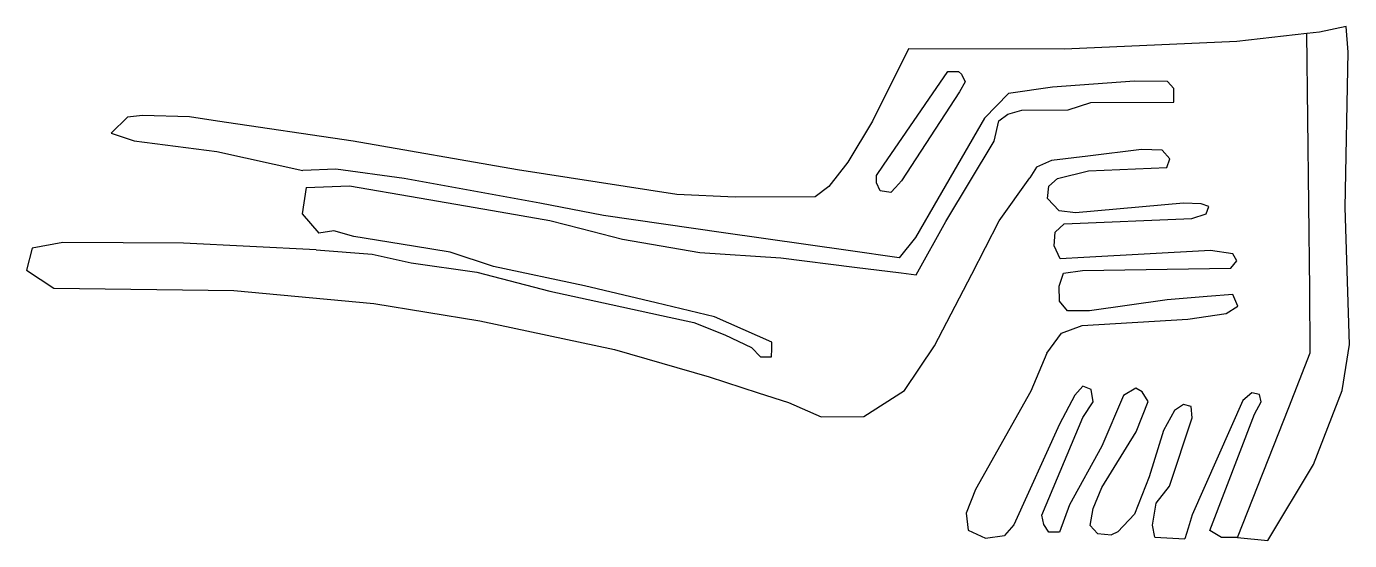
# Model space of a CAD drawing. Extents: x 537065 to 537663, y 1194977 to 1195210.
import ezdxf

# ---------------------------------------------------------------- set-up
doc = ezdxf.new("R2010")
doc.units = 0
doc.layers.add('Level 10', color=7, linetype='Continuous')

msp = doc.modelspace()

# ---------------------------------------------------------------- linework, layer by layer
at = {"layer": 'Level 10'}
for p, q in [((537643.89, 1195206.44), (537612.27, 1195202.85)), ((537645.23, 1195090.78), (537643.89, 1195206.44)), ((537463.74, 1195199.55), (537447.57, 1195166.78)), ((537534.3, 1195199.36), (537463.74, 1195199.55)), ((537612.27, 1195202.85), (537534.3, 1195199.36)), ((537110.69, 1195168.64), (537103.42, 1195161.44)), ((537117.49, 1195169.38), (537110.69, 1195168.64)), ((537138.8, 1195168.77), (537117.49, 1195169.38)), ((537151.39, 1195166.9), (537138.8, 1195168.77)), ((537103.42, 1195161.44), (537113.75, 1195158)), ((537212.71, 1195157.77), (537151.39, 1195166.9)), ((537447.57, 1195166.78), (537436.39, 1195148.35)), ((537113.75, 1195158), (537151.17, 1195153.2)), ((537287.03, 1195144.81), (537212.71, 1195157.77)), ((537151.17, 1195153.2), (537190.07, 1195144.55)), ((537359.09, 1195133.71), (537287.03, 1195144.81)), ((537436.39, 1195148.35), (537427.79, 1195137.39)), ((537427.79, 1195137.39), (537421.67, 1195132.67)), ((537504.87, 1195121.83), (537518.6, 1195141.16)), ((537191.54, 1195136.82), (537189.73, 1195124.93)), ((537385.39, 1195132.44), (537359.09, 1195133.71)), ((537421.67, 1195132.67), (537385.39, 1195132.44)), ((537189.73, 1195124.93), (537197.17, 1195116.27)), ((537492.41, 1195097.76), (537504.87, 1195121.83)), ((537067.67, 1195109.41), (537065.05, 1195099.54)), ((537081.51, 1195112.05), (537067.67, 1195109.41)), ((537136.08, 1195111.76), (537081.51, 1195112.05)), ((537196.1, 1195108.75), (537136.08, 1195111.76)), ((537065.05, 1195099.54), (537077.48, 1195091.33)), ((537475.59, 1195065.27), (537492.41, 1195097.76)), ((537077.48, 1195091.33), (537158.82, 1195090.33)), ((537158.82, 1195090.33), (537222.16, 1195084.43)), ((537645.45, 1195062.21), (537645.23, 1195090.78)), ((537222.16, 1195084.43), (537269.99, 1195076.53)), ((537269.99, 1195076.53), (537330.95, 1195063.61)), ((537330.95, 1195063.61), (537373.73, 1195051.35)), ((537462, 1195045.13), (537475.59, 1195065.27)), ((537526.32, 1195061.99), (537519.05, 1195044.75)), ((537635.71, 1195037.49), (537645.45, 1195062.21)), ((537373.73, 1195051.35), (537395.82, 1195044.12)), ((537395.82, 1195044.12), (537409.49, 1195039.65)), ((537443.63, 1195033.4), (537462, 1195045.13)), ((537519.05, 1195044.75), (537494.08, 1195000.31)), ((537618.95, 1195044.12), (537615.01, 1195040.54)), ((537622.53, 1195043.3), (537618.95, 1195044.12)), ((537623.31, 1195039.97), (537622.53, 1195043.3)), ((537409.49, 1195039.65), (537424.4, 1195033.25)), ((537615.01, 1195040.54), (537592.09, 1194988.86)), ((537612.55, 1194978.65), (537635.71, 1195037.49)), ((537620.22, 1195034.36), (537623.31, 1195039.97)), ((537424.4, 1195033.25), (537443.63, 1195033.4)), ((537600.08, 1194981.82), (537620.22, 1195034.36)), ((537494.08, 1195000.31), (537489.94, 1194989.62)), ((537489.94, 1194989.62), (537490.81, 1194981.94)), ((537490.81, 1194981.94), (537498.62, 1194978.37)), ((537605.33, 1194978.65), (537600.08, 1194981.82)), ((537498.62, 1194978.37), (537507.17, 1194979.52)), ((537549.23, 1194980.42), (537555.64, 1194979.95)), ((537575.12, 1194978.87), (537588.67, 1194978.04)), ((537612.55, 1194978.65), (537605.33, 1194978.65))]:
    msp.add_line(p, q, dxfattribs=at)
for points in [[(537612.55, 1194978.65), (537626.22, 1194977.31), (537646.84, 1195011.61), (537659.82, 1195045.05), (537663.19, 1195065.95), (537661.27, 1195127.84), (537662.64, 1195197.97), (537661.64, 1195209.64), (537649.59, 1195207.09), (537643.89, 1195206.44)], [(537191.54, 1195136.82), (537211.08, 1195137.55), (537242.6, 1195132.13), (537275.73, 1195126.44), (537301.72, 1195121.98), (537315.9, 1195118.28), (537334.48, 1195113.45), (537369.46, 1195107.55), (537406.07, 1195105.07), (537439.42, 1195100.92), (537460.55, 1195098.28), (537467.24, 1195097.45), (537480.66, 1195121.47), (537502.55, 1195157.87), (537504.68, 1195166.92), (537508.71, 1195170.01), (537514.97, 1195171.81), (537536.04, 1195171.95), (537546.17, 1195175.24), (537583.8, 1195175.42), (537583.78, 1195178.51), (537583.77, 1195181.59), (537580.88, 1195184.72), (537566, 1195184.97), (537528.95, 1195182.28), (537509.01, 1195179.28), (537498.16, 1195168.23), (537477.06, 1195131.79), (537466.93, 1195114.3), (537459.6, 1195105.03), (537436.52, 1195108.34), (537380.14, 1195116.42), (537325.86, 1195124.21), (537297.17, 1195129.81), (537235.8, 1195140.91), (537204.98, 1195145.1), (537190.07, 1195144.55)], [(537526.32, 1195061.99), (537533, 1195071.1), (537542.28, 1195074.55), (537590.09, 1195077.38), (537607.49, 1195079.9), (537612.74, 1195083.21), (537610.37, 1195088.53), (537598.86, 1195087.6), (537580.68, 1195086.12), (537545.57, 1195081.07), (537535.68, 1195081.14), (537532.09, 1195085.46), (537531.87, 1195092.22), (537533.83, 1195098.09), (537542.4, 1195099.28), (537609.54, 1195100.45), (537612.27, 1195103.76), (537610.47, 1195106.92), (537600.4, 1195108.44), (537543.07, 1195105.18), (537532.39, 1195104.57), (537529.67, 1195110.44), (537530.18, 1195116.61), (537534.21, 1195120.39), (537591.84, 1195122.9), (537598.39, 1195124.92), (537599.52, 1195128.32), (537596.12, 1195129.45), (537588.07, 1195129.83), (537539.36, 1195125.42), (537531.98, 1195126.26), (537526.66, 1195131.95), (537527.31, 1195137.49), (537531.21, 1195140.93), (537545.19, 1195144.46), (537580.65, 1195145.9), (537582.01, 1195149.78), (537578.56, 1195153.74), (537569.07, 1195154.03), (537544.83, 1195151.08), (537528.39, 1195149.08), (537521.68, 1195146.04), (537518.6, 1195141.16)], [(537196.1, 1195108.75), (537221.37, 1195106.69), (537238.99, 1195102.79), (537268.69, 1195098.63), (537301.68, 1195090.08), (537329.36, 1195084.03), (537352.14, 1195079.06), (537366.82, 1195075.86), (537380.74, 1195070.26), (537392.8, 1195064.6), (537396.97, 1195060.33), (537401.93, 1195060.28), (537401.96, 1195063.97), (537401.99, 1195066.91), (537376.03, 1195078.43), (537349.76, 1195084.71), (537317.26, 1195092.48), (537276.19, 1195101.15), (537256.56, 1195107.7), (537240.02, 1195110.34), (537213.04, 1195114.66), (537204.07, 1195117.3), (537197.17, 1195116.27)], [(537549.23, 1194980.42), (537546.01, 1194984.17), (537547.23, 1194991.8), (537551.26, 1195001.23), (537566.74, 1195026.5), (537572.21, 1195040.12), (537569.38, 1195044.51), (537566.55, 1195046.12), (537560.96, 1195042.91), (537551.18, 1195019.94), (537536.66, 1194993.43), (537532.06, 1194981.08), (537527.24, 1194981.15), (537524.94, 1194984.61), (537524.15, 1194988.78), (537542.57, 1195032.89), (537547.23, 1195040.02), (537546.44, 1195045.56), (537542.63, 1195047.14), (537539.03, 1195043.04), (537532.07, 1195029.89), (537511.43, 1194984.42), (537507.17, 1194979.52)], [(537575.12, 1194978.87), (537574.05, 1194984.18), (537575.71, 1194994.25), (537581.82, 1195001.88), (537592.02, 1195032.76), (537591.66, 1195037.87), (537588.07, 1195038.73), (537584.04, 1195036.07), (537579.08, 1195027), (537572.56, 1195006.11), (537565.96, 1194989.22), (537558.48, 1194981.3), (537555.64, 1194979.95)], [(537592.09, 1194988.86), (537590.24, 1194982.9), (537588.67, 1194978.04)]]:
    msp.add_lwpolyline(points, dxfattribs=at)
msp.add_lwpolyline([(537460.66, 1195139.81), (537458, 1195136.93), (537455.84, 1195134.59), (537451.03, 1195135.35), (537449.3, 1195138.95), (537449.3, 1195142.33), (537452.47, 1195146.94), (537481.61, 1195189.36), (537486.35, 1195189.29), (537487.71, 1195188.02), (537489.39, 1195184.69), (537486.89, 1195180.16)], close=True, dxfattribs=at)

doc.saveas('drawing.dxf')
